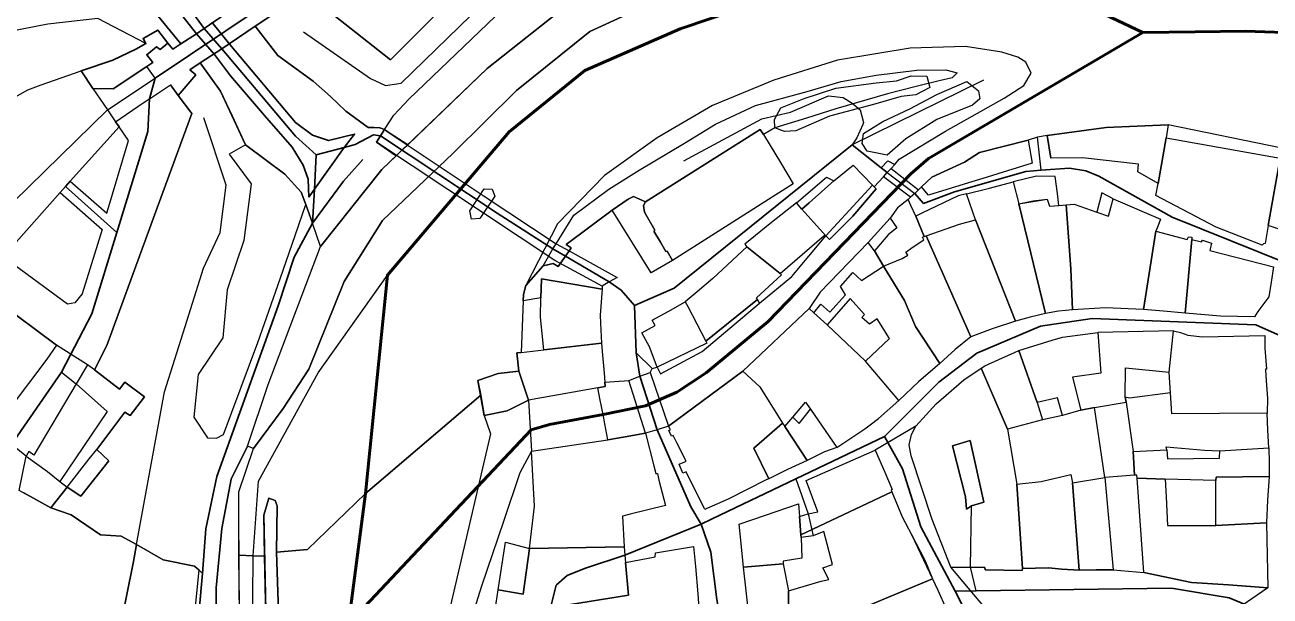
# Model space of a CAD drawing. Header units: millimetres. Extents: x 2635158 to 2636580, y 5834609 to 5836244.
# Drawn here: x 2635598.2 to 2635850, y 5835124 to 5835239.5 of the extents above; entities that cross this region are included whole.
import ezdxf

# ---------------------------------------------------------------- set-up
doc = ezdxf.new("R2010")
doc.units = ezdxf.units.MM
for name, color, linetype in [('IRT_OpenStreetMap_Vector geometry_amenity_theatre', 44, 'Continuous'), ('IRT_OpenStreetMap_Vector geometry_barrier_city_wall', 90, 'Continuous'), ('IRT_OpenStreetMap_Vector geometry_barrier_fence', 90, 'Continuous'), ('IRT_OpenStreetMap_Vector geometry_barrier_guard_rail', 90, 'Continuous'), ('IRT_OpenStreetMap_Vector geometry_barrier_retaining_wall', 90, 'Continuous'), ('IRT_OpenStreetMap_Vector geometry_barrier_wall', 90, 'Continuous'), ('IRT_OpenStreetMap_Vector geometry_building_civic', 10, 'Continuous'), ('IRT_OpenStreetMap_Vector geometry_building_hotel', 10, 'Continuous'), ('IRT_OpenStreetMap_Vector geometry_building_residential', 10, 'Continuous'), ('IRT_OpenStreetMap_Vector geometry_building_yes', 10, 'Continuous'), ('IRT_OpenStreetMap_Vector geometry_highway_corridor', 220, 'Continuous'), ('IRT_OpenStreetMap_Vector geometry_highway_path', 220, 'Continuous'), ('IRT_OpenStreetMap_Vector geometry_highway_steps', 220, 'Continuous'), ('IRT_OpenStreetMap_Vector geometry_historic_castle', 20, 'Continuous'), ('IRT_OpenStreetMap_Vector geometry_landuse_forest', 60, 'Continuous'), ('IRT_OpenStreetMap_Vector geometry_landuse_grass', 60, 'Continuous'), ('IRT_OpenStreetMap_Vector geometry_leisure_garden', 82, 'Continuous'), ('IRT_OpenStreetMap_Vector geometry_leisure_outdoor_seating', 82, 'Continuous'), ('IRT_OpenStreetMap_Vector geometry_leisure_park', 82, 'Continuous'), ('IRT_OpenStreetMap_Vector geometry_man_made_bridge', 30, 'Continuous'), ('IRT_OpenStreetMap_Vector geometry_man_made_courtyard', 30, 'Continuous'), ('IRT_OpenStreetMap_Vector geometry_natural_bare_rock', 72, 'Continuous'), ('IRT_OpenStreetMap_Vector geometry_natural_cliff', 72, 'Continuous'), ('IRT_OpenStreetMap_Vector geometry_natural_scrub', 72, 'Continuous'), ('IRT_OpenStreetMap_Vector geometry_place_square', 70, 'Continuous'), ('IRT_OpenStreetMap_Vector geometry_unknown', 7, 'Continuous')]:
    doc.layers.add(name, color=color, linetype=linetype)
for name, color, linetype, lineweight in [('IRT_OpenStreetMap_Vector geometry_highway_footway', 220, 'Continuous', 30), ('IRT_OpenStreetMap_Vector geometry_highway_pedestrian', 220, 'Continuous', 35), ('IRT_OpenStreetMap_Vector geometry_waterway_canal', 133, 'Continuous', 30), ('IRT_OpenStreetMap_Vector geometry_waterway_river', 130, 'Continuous', 60), ('IRT_OpenStreetMap_Vector geometry_waterway_weir', 150, 'Continuous', 35)]:
    doc.layers.add(name, color=color, linetype=linetype, lineweight=lineweight)

msp = doc.modelspace()

# ---------------------------------------------------------------- linework, layer by layer
at = {"layer": 'IRT_OpenStreetMap_Vector geometry_amenity_theatre'}
for points in [[(2635595.66, 5835224.64), (2635598.77, 5835226.34), (2635601.48, 5835227.4), (2635609.55, 5835230.2), (2635611.92, 5835226.63), (2635614.86, 5835222.34), (2635616.49, 5835219.93), (2635617.24, 5835218.86), (2635607.33, 5835207.88), (2635606.4, 5835206.82), (2635605.33, 5835205.61), (2635593.78, 5835192.61)], [(2635588.59, 5835186.62), (2635604.55, 5835174.72), (2635602.63, 5835171.9), (2635591.65, 5835157.4)]]:
    msp.add_lwpolyline(points, dxfattribs=at)
at = {"layer": 'IRT_OpenStreetMap_Vector geometry_barrier_city_wall'}
for points in [[(2635644.72, 5835239.22), (2635649.32, 5835233.28), (2635656.46, 5835228.1)], [(2635627.11, 5835235.81), (2635625.09, 5835238.42), (2635622.11, 5835236.78), (2635622.62, 5835235.72), (2635620.6, 5835234.59), (2635615.93, 5835232.38), (2635609.55, 5835230.2)], [(2635642.76, 5835215.26), (2635640.11, 5835221.14), (2635637.75, 5835226.09), (2635633.65, 5835231.81)], [(2635606.73, 5835146.01), (2635609.48, 5835144.23), (2635615.18, 5835151.37), (2635612.75, 5835153.64), (2635618.4, 5835161.18), (2635619.45, 5835160.54), (2635622.34, 5835164.29), (2635618.42, 5835167.27), (2635617.32, 5835165.84), (2635612.26, 5835169.73), (2635614.76, 5835174.65), (2635624.95, 5835202.48), (2635631.94, 5835221.61), (2635629.17, 5835225.22), (2635627.59, 5835227.37)]]:
    msp.add_lwpolyline(points, dxfattribs=at)
at = {"layer": 'IRT_OpenStreetMap_Vector geometry_barrier_fence'}
for points in [[(2635852.06, 5835212.57), (2635852.38, 5835214.57), (2635829.4, 5835219.28), (2635816.82, 5835218.73), (2635804.88, 5835217.16), (2635805.63, 5835212.53)], [(2635779.52, 5835206.78), (2635781.58, 5835208.71), (2635784.08, 5835209.84), (2635788.22, 5835211.76), (2635791.23, 5835213.73), (2635801.04, 5835216.17), (2635801.86, 5835211.57), (2635791.88, 5835208.47), (2635788.98, 5835207.58), (2635780.93, 5835205.07), (2635779.52, 5835206.78)], [(2635827.39, 5835207.44), (2635823.27, 5835209.8), (2635823.35, 5835211.33), (2635812.04, 5835212.6)], [(2635855.22, 5835211.79), (2635854.35, 5835204.45), (2635853.02, 5835197.82), (2635849.63, 5835198.93)], [(2635769.62, 5835207.07), (2635769.94, 5835206.76), (2635770.34, 5835206.33), (2635765.59, 5835200.85), (2635760.89, 5835196.12), (2635760.14, 5835196.84)], [(2635788.58, 5835205.33), (2635786.89, 5835204.93), (2635779.58, 5835201.45), (2635778.35, 5835200.82), (2635780.01, 5835196.68), (2635780.45, 5835196.86)], [(2635707.49, 5835192.76), (2635706.01, 5835190.64), (2635705.03, 5835191.26), (2635702.96, 5835190.78), (2635699.5, 5835186.78)], [(2635699.5, 5835186.78), (2635699, 5835185.01), (2635698.93, 5835183.69), (2635698.51, 5835173.25), (2635697.63, 5835173.2), (2635698.07, 5835169.47), (2635693.88, 5835169.04), (2635689.76, 5835167.61)], [(2635716.33, 5835187.52), (2635714.89, 5835186.68), (2635714.92, 5835186.42), (2635714.91, 5835186.06)], [(2635691.05, 5835160.54), (2635692.34, 5835156.81), (2635682.36, 5835114)]]:
    msp.add_lwpolyline(points, dxfattribs=at)
at = {"layer": 'IRT_OpenStreetMap_Vector geometry_barrier_guard_rail'}
msp.add_lwpolyline([(2635715.46, 5835167.26), (2635720.33, 5835167.58)], dxfattribs=at)
at = {"layer": 'IRT_OpenStreetMap_Vector geometry_barrier_retaining_wall'}
for points in [[(2635643.22, 5835154.33), (2635647.38, 5835166.8), (2635657.98, 5835194.7), (2635670.37, 5835210.24), (2635673.29, 5835213.05), (2635674.91, 5835214.61), (2635675.59, 5835215.26), (2635691.64, 5835230.68), (2635709.11, 5835244.47), (2635726.88, 5835253.73), (2635749.4, 5835259.74), (2635776.01, 5835265.38), (2635782.14, 5835264.64), (2635803.13, 5835261.82), (2635816.72, 5835258.2), (2635842.46, 5835250.97)], [(2635629.71, 5835235.64), (2635618.97, 5835248.78), (2635612.62, 5835256.31), (2635611.62, 5835257.24), (2635612.47, 5835259.21), (2635611.25, 5835259.92), (2635610.57, 5835258.19), (2635608.98, 5835257.97), (2635601.33, 5835256.71)], [(2635647.48, 5835143.78), (2635648.8, 5835143.33), (2635649.19, 5835142.28), (2635649.08, 5835132.85), (2635650.25, 5835096.84), (2635648.54, 5835096.86), (2635647.33, 5835101.6), (2635646.63, 5835132.09), (2635646.53, 5835140.38), (2635647.48, 5835143.78)]]:
    msp.add_lwpolyline(points, dxfattribs=at)
at = {"layer": 'IRT_OpenStreetMap_Vector geometry_barrier_wall'}
for points in [[(2635640.22, 5835096.45), (2635641.6, 5835101.91), (2635641.61, 5835120.17), (2635641.45, 5835140.35), (2635641.46, 5835145.07), (2635644.38, 5835153.84), (2635643.22, 5835154.33), (2635647.38, 5835166.8), (2635657.98, 5835194.7), (2635670.37, 5835210.24)], [(2635707.49, 5835192.76), (2635708.23, 5835193.82), (2635708.66, 5835194.41), (2635707.62, 5835195.11), (2635716.94, 5835202.03), (2635720.18, 5835204.27), (2635721.27, 5835204.82), (2635723.68, 5835203.73)], [(2635773.14, 5835200.4), (2635768.74, 5835195.5), (2635759, 5835185.45), (2635756.81, 5835182.15)], [(2635612.26, 5835169.73), (2635610.83, 5835170.76), (2635608.52, 5835166.91), (2635600, 5835152.47), (2635598.96, 5835153.23), (2635598.41, 5835152.32)], [(2635689.76, 5835167.61), (2635690.39, 5835164.66), (2635691.05, 5835160.54), (2635689.76, 5835167.61)], [(2635643.22, 5835154.33), (2635639.89, 5835147.67), (2635638.02, 5835137.65), (2635636.89, 5835125.66), (2635636.89, 5835109.41), (2635637.58, 5835098.6), (2635638.89, 5835087.91), (2635640.59, 5835080.21), (2635643.7, 5835068.46), (2635646.19, 5835061.48), (2635647.13, 5835061.87)], [(2635597.95, 5835144.85), (2635603.4, 5835141.84), (2635607.54, 5835140.4), (2635613.45, 5835136.37), (2635617.66, 5835136.11), (2635620.74, 5835134.4), (2635626.14, 5835131.36), (2635632.49, 5835130.06)], [(2635647.48, 5835143.78), (2635646.53, 5835140.38), (2635647.33, 5835101.6)], [(2635647.48, 5835143.78), (2635648.8, 5835143.33), (2635649.19, 5835142.28), (2635649.08, 5835132.85), (2635650.25, 5835096.84), (2635648.54, 5835096.86), (2635647.33, 5835101.6)], [(2635632.49, 5835130.06), (2635633.39, 5835129.24), (2635634.12, 5835128.57), (2635633.45, 5835121.07), (2635634.85, 5835106.57), (2635633.78, 5835105.93), (2635630.62, 5835105.63), (2635633.03, 5835078), (2635631.86, 5835069.74), (2635628.75, 5835066.77), (2635626.51, 5835058.05), (2635633.08, 5835050.3), (2635631.04, 5835040.38), (2635631.88, 5835035.96), (2635630.47, 5835030.1), (2635634.28, 5835019.48), (2635642.11, 5835009.35), (2635651.89, 5835015.23), (2635652.91, 5835007.18), (2635658.15, 5834995.64), (2635661.96, 5834987.83), (2635669.19, 5834976.44)]]:
    msp.add_lwpolyline(points, dxfattribs=at)
at = {"layer": 'IRT_OpenStreetMap_Vector geometry_building_civic'}
msp.add_lwpolyline([(2635723.68, 5835203.73), (2635746.9, 5835218.37), (2635747.52, 5835217.33), (2635751.21, 5835211.35), (2635753.56, 5835207.36), (2635729.11, 5835191.89), (2635728.06, 5835193.76), (2635727.78, 5835193.66), (2635726.7, 5835195.54), (2635725.37, 5835197.77), (2635725.55, 5835197.99), (2635723.46, 5835201.65), (2635723.26, 5835202.98), (2635723.68, 5835203.73)], dxfattribs=at)
at = {"layer": 'IRT_OpenStreetMap_Vector geometry_building_hotel'}
for points in [[(2635789.49, 5835176.45), (2635786.32, 5835173.89), (2635783.18, 5835171.01), (2635778.31, 5835178.52), (2635776.05, 5835183.75), (2635771.81, 5835190.68), (2635775.6, 5835192.27), (2635776.71, 5835192.91), (2635776.33, 5835193.55), (2635777.61, 5835194.48), (2635779.95, 5835196.05), (2635779.68, 5835196.56), (2635780.01, 5835196.68), (2635780.45, 5835196.86), (2635789.49, 5835176.45)], [(2635714.77, 5835175.14), (2635714.94, 5835173.43), (2635715.32, 5835169.07), (2635715.46, 5835167.26), (2635715.5, 5835166.4), (2635714.04, 5835166.13), (2635699.99, 5835163.61), (2635698.07, 5835169.47), (2635697.63, 5835173.2), (2635698.51, 5835173.25), (2635703.15, 5835173.8), (2635714.77, 5835175.14)]]:
    msp.add_lwpolyline(points, dxfattribs=at)
at = {"layer": 'IRT_OpenStreetMap_Vector geometry_building_residential'}
for points in [[(2635755.31, 5835202.24), (2635756.8, 5835203.49), (2635761.76, 5835207.99), (2635765.66, 5835211.15), (2635769.62, 5835207.07), (2635760.14, 5835196.84), (2635755.31, 5835202.24)], [(2635827.83, 5835200.21), (2635827.35, 5835198.96), (2635826.88, 5835197.78), (2635824.4, 5835181.98), (2635816.69, 5835182.29), (2635810.03, 5835181.91), (2635809.73, 5835190.18), (2635808.74, 5835203.13), (2635810.34, 5835203.27), (2635814.98, 5835201.65), (2635817.29, 5835200.84), (2635818.26, 5835204.33), (2635827.83, 5835200.21)], [(2635832.83, 5835181.23), (2635828.47, 5835181.62), (2635824.4, 5835181.98), (2635826.88, 5835197.78), (2635833.22, 5835196.11), (2635833.52, 5835196.66), (2635834.17, 5835196.55), (2635834.2, 5835196.12), (2635832.83, 5835181.23)], [(2635832.83, 5835181.23), (2635834.2, 5835196.12), (2635836.11, 5835195.61), (2635836.31, 5835196), (2635838.17, 5835195.35), (2635837.8, 5835193.85), (2635850.66, 5835190.59), (2635850.23, 5835187.45), (2635849.71, 5835184.5), (2635847.52, 5835181.54), (2635846.82, 5835180.5), (2635839.97, 5835180.63), (2635832.83, 5835181.23)], [(2635757.71, 5835181.28), (2635759.13, 5835183.03), (2635760.96, 5835181.44), (2635764.1, 5835184.9), (2635763.09, 5835186.59), (2635765.64, 5835189.43), (2635767.33, 5835187.84), (2635771.81, 5835190.68), (2635776.05, 5835183.75), (2635778.31, 5835178.52), (2635783.18, 5835171.01), (2635778.88, 5835167.34), (2635774.93, 5835163.58), (2635768.2, 5835171.53), (2635773.01, 5835176.1), (2635770.54, 5835180.05), (2635768.97, 5835178.97), (2635767.44, 5835180.31), (2635767.99, 5835180.96), (2635765.07, 5835184.15), (2635760.43, 5835178.87), (2635757.71, 5835181.28)], [(2635703.15, 5835173.8), (2635702.42, 5835180.39), (2635702.52, 5835184.33), (2635702.64, 5835188.12), (2635714.91, 5835186.06), (2635714.5, 5835180.79), (2635714.55, 5835179.18), (2635714.77, 5835175.14), (2635703.15, 5835173.8)], [(2635722.97, 5835177.23), (2635725.61, 5835178.71), (2635725.02, 5835179.8), (2635728.29, 5835181.52), (2635731.7, 5835183.53), (2635732.22, 5835182.55), (2635735.86, 5835175.54), (2635736.06, 5835175.13), (2635726.02, 5835170.31), (2635724.46, 5835174.4), (2635722.97, 5835177.23)], [(2635768.06, 5835157.79), (2635769.14, 5835158.62), (2635770.79, 5835159.89), (2635774.93, 5835163.58), (2635768.2, 5835171.53), (2635760.43, 5835178.87), (2635757.71, 5835181.28), (2635756.81, 5835182.15), (2635743.39, 5835169.45), (2635746.78, 5835166.28), (2635751.37, 5835158.99), (2635751.89, 5835158.28), (2635753.46, 5835160.2), (2635756.02, 5835163.2), (2635757.03, 5835161.79), (2635762.36, 5835154.03), (2635768.06, 5835157.79)], [(2635808.01, 5835160.53), (2635806.99, 5835164.06), (2635802.86, 5835163.17), (2635799.15, 5835173.65), (2635805.91, 5835175.72), (2635808, 5835176.33), (2635815.16, 5835177.29), (2635815.77, 5835169.05), (2635810.01, 5835168.24), (2635811.74, 5835161.57), (2635808.01, 5835160.53)], [(2635849.28, 5835169.86), (2635849.06, 5835169.87), (2635849.16, 5835168.47), (2635849.45, 5835163.98), (2635849.41, 5835160.99), (2635830.11, 5835160.86), (2635829.83, 5835165.08), (2635829.57, 5835169.28), (2635830.45, 5835177.61), (2635831.9, 5835177.31), (2635833.35, 5835176.75), (2635836.35, 5835176.44), (2635848.95, 5835176.66), (2635848.96, 5835174.11), (2635849.28, 5835169.86)], [(2635731.93, 5835149.15), (2635731.26, 5835148.83), (2635730.51, 5835150.68), (2635731.64, 5835151.18), (2635731.89, 5835151.3), (2635730.01, 5835155.01), (2635729.27, 5835156.48), (2635728.94, 5835156.34), (2635728.39, 5835157.46), (2635728.74, 5835157.61), (2635728.42, 5835158.21), (2635728.34, 5835158.38), (2635728.63, 5835158.53), (2635743.39, 5835169.45), (2635746.78, 5835166.28), (2635751.37, 5835158.99), (2635745.61, 5835153.9), (2635748.63, 5835147.72), (2635748.09, 5835147.48), (2635740.38, 5835143.61), (2635736.09, 5835141.68), (2635735.67, 5835141.5), (2635735.56, 5835141.78), (2635731.93, 5835149.15)], [(2635762.36, 5835154.03), (2635759.88, 5835153.2), (2635756.4, 5835151.45), (2635751.89, 5835158.28), (2635753.46, 5835160.2), (2635754.73, 5835158.93), (2635757.03, 5835161.79), (2635762.36, 5835154.03)], [(2635756.4, 5835151.45), (2635752.42, 5835149.61), (2635748.63, 5835147.72), (2635745.61, 5835153.9), (2635751.37, 5835158.99), (2635751.89, 5835158.28), (2635756.4, 5835151.45)], [(2635822.56, 5835148.42), (2635822.33, 5835153.23), (2635829.12, 5835153.56), (2635829.23, 5835151.76), (2635839.73, 5835151.89), (2635839.8, 5835153.39), (2635849.71, 5835153.96), (2635849.81, 5835150.96), (2635849.78, 5835148.21), (2635839.06, 5835148.03), (2635839.01, 5835147.35), (2635828.77, 5835147.65), (2635823.1, 5835147.87), (2635823.04, 5835148.44), (2635822.56, 5835148.42)], [(2635597.02, 5835145.38), (2635598.41, 5835152.32), (2635602.75, 5835149.16), (2635605.26, 5835147.17), (2635606.73, 5835146.01), (2635603.4, 5835141.84), (2635597.02, 5835145.38)], [(2635799.9, 5835129.56), (2635798.78, 5835146.6), (2635803.72, 5835147.19), (2635809.7, 5835148.61), (2635810.04, 5835146.87), (2635811.41, 5835129.23), (2635807.91, 5835129.44), (2635805.15, 5835129.71), (2635799.9, 5835129.56)], [(2635849.26, 5835138.79), (2635839.05, 5835138.3), (2635839.01, 5835147.35), (2635839.06, 5835148.03), (2635849.78, 5835148.21), (2635849.48, 5835143.37), (2635849.26, 5835138.79)], [(2635818.24, 5835129.31), (2635816.58, 5835129.33), (2635814.81, 5835129.34), (2635811.41, 5835129.23), (2635810.04, 5835146.87), (2635816.59, 5835147.96), (2635818.24, 5835129.31)], [(2635823.1, 5835147.87), (2635828.77, 5835147.65), (2635828.96, 5835144.05), (2635829.22, 5835138.25), (2635839.05, 5835138.3), (2635849.26, 5835138.79), (2635849.56, 5835125.67), (2635846.01, 5835125.97), (2635841.56, 5835126.26), (2635834.11, 5835126.77), (2635824.43, 5835128.74), (2635823.1, 5835147.87)], [(2635742.64, 5835138.52), (2635747.94, 5835140.38), (2635754.6, 5835142.64), (2635754.84, 5835140.08), (2635755.11, 5835136.41), (2635755.19, 5835135.82), (2635755.3, 5835131.67), (2635751.52, 5835131.04), (2635751.53, 5835130.51), (2635743.53, 5835129.85), (2635743, 5835134.64), (2635742.64, 5835138.52)], [(2635692.26, 5835114.47), (2635693.87, 5835125.26), (2635698.95, 5835124.4), (2635700.24, 5835133.63), (2635719.38, 5835133.98), (2635719.48, 5835132.25), (2635719.63, 5835130.76), (2635720.27, 5835124.16), (2635706.4, 5835121.99), (2635704.56, 5835121.91), (2635701.91, 5835121.66), (2635701.03, 5835117.73), (2635699.23, 5835117.96), (2635698.62, 5835113.49), (2635692.26, 5835114.47)], [(2635752.59, 5835125.03), (2635752.67, 5835117.4), (2635752.02, 5835117.21), (2635745.1, 5835116.36), (2635744.56, 5835120.28), (2635743.53, 5835129.85), (2635751.53, 5835130.51), (2635752.59, 5835125.03)]]:
    msp.add_lwpolyline(points, dxfattribs=at)
at = {"layer": 'IRT_OpenStreetMap_Vector geometry_building_yes'}
for points in [[(2635852.06, 5835212.57), (2635850.66, 5835205.01), (2635849.63, 5835198.93), (2635848.97, 5835195.29), (2635848.65, 5835195.24), (2635848.37, 5835194.98), (2635839.09, 5835198.57), (2635826.88, 5835205), (2635827.39, 5835207.44), (2635828.96, 5835216.65), (2635852.06, 5835212.57)], [(2635804.54, 5835181.17), (2635801.47, 5835180.41), (2635798.53, 5835179.6), (2635790.45, 5835200.08), (2635788.58, 5835205.33), (2635793.23, 5835206.46), (2635798.05, 5835207.74), (2635799.19, 5835203.34), (2635804.54, 5835181.17)], [(2635755.31, 5835202.24), (2635754.2, 5835203.51), (2635749.17, 5835199.52), (2635743.74, 5835195.15), (2635744.2, 5835194.61), (2635750.94, 5835189.22), (2635759.8, 5835196.9), (2635760.14, 5835196.84), (2635755.31, 5835202.24)], [(2635808.74, 5835203.13), (2635809.73, 5835190.18), (2635810.03, 5835181.91), (2635807.2, 5835181.62), (2635804.54, 5835181.17), (2635799.19, 5835203.34), (2635804.91, 5835204.27), (2635805.35, 5835202.83), (2635807.29, 5835203), (2635808.74, 5835203.13)], [(2635789.49, 5835176.45), (2635780.45, 5835196.86), (2635787.21, 5835199.2), (2635790.45, 5835200.08), (2635798.53, 5835179.6), (2635793.77, 5835178.02), (2635789.49, 5835176.45)], [(2635746.34, 5835184), (2635746.15, 5835184.32), (2635751.2, 5835188.97), (2635750.94, 5835189.22), (2635744.2, 5835194.61), (2635737.27, 5835188.22), (2635734.1, 5835185.5), (2635731.7, 5835183.53), (2635732.22, 5835182.55), (2635735.86, 5835175.54), (2635746.34, 5835184)], [(2635820.73, 5835170.17), (2635829.57, 5835169.28), (2635830.45, 5835177.61), (2635815.16, 5835177.29), (2635815.77, 5835169.05), (2635810.01, 5835168.24), (2635811.74, 5835161.57), (2635814.5, 5835162.11), (2635820.91, 5835163.23), (2635820.71, 5835164.21), (2635820.73, 5835170.17)], [(2635791.59, 5835170.09), (2635792.29, 5835170.59), (2635795.14, 5835171.87), (2635798.29, 5835173.27), (2635799.15, 5835173.65), (2635802.86, 5835163.17), (2635803.99, 5835159.63), (2635796.92, 5835157.74), (2635791.59, 5835170.09)], [(2635714.04, 5835166.13), (2635699.99, 5835163.61), (2635700.61, 5835153.31), (2635716.04, 5835155.57), (2635715.44, 5835158.81), (2635715.09, 5835160.72), (2635714.53, 5835163.59), (2635714.04, 5835166.13)], [(2635849.41, 5835160.99), (2635830.11, 5835160.86), (2635829.83, 5835165.08), (2635821.53, 5835163.99), (2635820.71, 5835164.21), (2635820.91, 5835163.23), (2635822.33, 5835153.23), (2635829.12, 5835153.56), (2635828.98, 5835154.18), (2635836.75, 5835153.49), (2635839.8, 5835153.39), (2635849.71, 5835153.96), (2635849.55, 5835157.57), (2635849.41, 5835160.99)], [(2635719.38, 5835133.98), (2635700.24, 5835133.63), (2635701.24, 5835142.15), (2635700.61, 5835153.31), (2635716.04, 5835155.57), (2635719.6, 5835156.18), (2635723.67, 5835156.96), (2635725.39, 5835150.34), (2635725.8, 5835148.76), (2635726.12, 5835148.81), (2635726.4, 5835147.45), (2635727.73, 5835142.35), (2635720.59, 5835140.58), (2635719.02, 5835140.18), (2635719.38, 5835133.98)], [(2635606.73, 5835146.01), (2635611.2, 5835151.74), (2635612.75, 5835153.64), (2635615.18, 5835151.37), (2635609.48, 5835144.23), (2635606.73, 5835146.01)], [(2635756.18, 5835147.4), (2635770.15, 5835153.52), (2635772.07, 5835149.03), (2635773.56, 5835145.54), (2635773.35, 5835145.44), (2635773.49, 5835145.06), (2635755.11, 5835136.41), (2635754.84, 5835140.08), (2635756.58, 5835140.64), (2635758.52, 5835141.02), (2635756.18, 5835147.4)], [(2635823.1, 5835147.87), (2635823.04, 5835148.44), (2635822.56, 5835148.42), (2635816.59, 5835147.96), (2635818.24, 5835129.31), (2635821.37, 5835129.04), (2635824.43, 5835128.74), (2635823.1, 5835147.87)], [(2635761.03, 5835118.89), (2635752.67, 5835117.4), (2635752.59, 5835125.03), (2635759.24, 5835126.99), (2635760.78, 5835127.37), (2635759.55, 5835129.68), (2635761.5, 5835130.39), (2635759.76, 5835137.03), (2635757.57, 5835136.19), (2635755.19, 5835135.82), (2635755.11, 5835136.41), (2635773.49, 5835145.06), (2635775.56, 5835140.04), (2635777.47, 5835136.47), (2635780.26, 5835131.1), (2635781.69, 5835127.52), (2635761.03, 5835118.89)], [(2635782.79, 5835125.18), (2635784.49, 5835121.4), (2635785.63, 5835118.72), (2635785.26, 5835118.61), (2635765.23, 5835110.35), (2635764.57, 5835110.05), (2635762.44, 5835115.38), (2635761.03, 5835118.89), (2635781.69, 5835127.52), (2635782.79, 5835125.18)]]:
    msp.add_lwpolyline(points, dxfattribs=at)
at = {"layer": 'IRT_OpenStreetMap_Vector geometry_highway_corridor'}
for points in [[(2635567.22, 5835175.75), (2635614.86, 5835222.34), (2635624.55, 5835228.75)], [(2635756.58, 5835140.64), (2635757.57, 5835136.19)], [(2635789.42, 5835129.86), (2635789.64, 5835142.27)]]:
    msp.add_lwpolyline(points, dxfattribs=at)
at = {"layer": 'IRT_OpenStreetMap_Vector geometry_highway_footway'}
for points in [[(2635624.55, 5835228.75), (2635622.81, 5835231.09)], [(2635792.05, 5835228.34), (2635765.45, 5835215.24)], [(2635731.45, 5835211.98), (2635747.21, 5835220.51), (2635753.01, 5835221.88), (2635760.71, 5835225.18), (2635763.66, 5835224.82), (2635765.47, 5835223.65), (2635767.1, 5835222.3), (2635767.77, 5835219.73), (2635767.62, 5835219.39), (2635766.42, 5835216.64), (2635765.45, 5835215.24)], [(2635772.56, 5835209.63), (2635778.12, 5835205.42)], [(2635616.77, 5835197.51), (2635606.4, 5835206.82)], [(2635605.6, 5835169.26), (2635608.52, 5835166.91), (2635614.84, 5835161.35), (2635605.26, 5835147.17)], [(2635754.1, 5835147.7), (2635756.58, 5835140.64)], [(2635790.52, 5835125.08), (2635789.42, 5835129.86)]]:
    msp.add_lwpolyline(points, dxfattribs=at)
at = {"layer": 'IRT_OpenStreetMap_Vector geometry_highway_path'}
msp.add_lwpolyline([(2635672.8, 5835221.27), (2635675.85, 5835224.47), (2635699.71, 5835247.4), (2635708.09, 5835254.61), (2635719.25, 5835264.21), (2635730.46, 5835270.3), (2635741.27, 5835274.64)], dxfattribs=at)
at = {"layer": 'IRT_OpenStreetMap_Vector geometry_highway_pedestrian'}
for points in [[(2635610.59, 5835274.06), (2635622.1, 5835255.85), (2635634.43, 5835238.75)], [(2635613.23, 5835262.81), (2635632.85, 5835237.71), (2635636.54, 5835233.5), (2635639.78, 5835229.17), (2635646.6, 5835221.16), (2635652.22, 5835214.79), (2635654.43, 5835211.13), (2635655.46, 5835208.31), (2635655.58, 5835204.67)], [(2635653.1, 5835247.93), (2635624.55, 5835228.75)], [(2635634.43, 5835238.75), (2635637.98, 5835234.66)], [(2635655.58, 5835204.67), (2635656.72, 5835206.26), (2635662.75, 5835214.74), (2635664.84, 5835217.41), (2635659.6, 5835216.1), (2635656.37, 5835217.18), (2635652.87, 5835219.73), (2635639.65, 5835235.54), (2635636, 5835240.04)], [(2635627.11, 5835235.81), (2635625.09, 5835238.42), (2635622.11, 5835236.78), (2635622.62, 5835235.72), (2635620.6, 5835234.59), (2635615.93, 5835232.38), (2635609.55, 5835230.2), (2635611.92, 5835226.63), (2635616.04, 5835226.55), (2635622.81, 5835231.09), (2635624.05, 5835231.92), (2635622.83, 5835233.45), (2635624.82, 5835235.08), (2635625.5, 5835234.55), (2635627.11, 5835235.81)], [(2635637.98, 5835234.66), (2635646, 5835225.13), (2635652.91, 5835216.97), (2635657.11, 5835213.23)], [(2635624.55, 5835228.75), (2635623.37, 5835224.55), (2635623.01, 5835217.97), (2635616.77, 5835197.51), (2635611.73, 5835181.06), (2635605.6, 5835169.26), (2635595.45, 5835154.62)], [(2635657.11, 5835213.23), (2635662.75, 5835214.74), (2635664.97, 5835215.33), (2635668.65, 5835217.29), (2635670.08, 5835217.1)], [(2635670.08, 5835217.1), (2635693.68, 5835201.42), (2635704.96, 5835194.21), (2635707.49, 5835192.76), (2635716.33, 5835187.52)], [(2635721.43, 5835182.74), (2635729.51, 5835186.27), (2635765.45, 5835215.24)], [(2635765.45, 5835215.24), (2635771.31, 5835210.61), (2635772.56, 5835209.63)], [(2635656.34, 5835199.44), (2635656.72, 5835206.26), (2635657.11, 5835213.23)], [(2635656.34, 5835199.44), (2635662.6, 5835207.9), (2635666.51, 5835212.26)], [(2635809.42, 5835210.56), (2635803.69, 5835210.1), (2635800.61, 5835209.86), (2635786.15, 5835205.76), (2635779.91, 5835203.39), (2635778.12, 5835205.42)], [(2635854.01, 5835191.06), (2635830.18, 5835200.65), (2635815.36, 5835208.93), (2635812.76, 5835209.96), (2635809.42, 5835210.56)], [(2635649.38, 5835182.68), (2635652.6, 5835192.56), (2635656.34, 5835199.44)], [(2635721.43, 5835182.74), (2635718.79, 5835185.84), (2635716.33, 5835187.52)], [(2635637.82, 5835087.44), (2635634.85, 5835106.57), (2635633.45, 5835121.07), (2635634.12, 5835128.57), (2635634.77, 5835137.6), (2635637.01, 5835148.19), (2635649.38, 5835182.68)], [(2635722.52, 5835168.44), (2635721.82, 5835173.21), (2635721.43, 5835182.74)], [(2635852.08, 5835176.63), (2635847.13, 5835178.85), (2635814.04, 5835180.15), (2635803.55, 5835178.58), (2635790.66, 5835173.12), (2635783.02, 5835167.25), (2635772.01, 5835156.24)], [(2635726.03, 5835157.6), (2635722.52, 5835168.44)], [(2635734.96, 5835138.52), (2635732.85, 5835142.06), (2635726.03, 5835157.6)], [(2635734.96, 5835138.52), (2635737.18, 5835139.63), (2635754.1, 5835147.7), (2635772.01, 5835156.24)], [(2635772.01, 5835156.24), (2635775.64, 5835149.75), (2635779.37, 5835138.02), (2635786.33, 5835125.02), (2635790.85, 5835116.07), (2635796.78, 5835097.55), (2635799.53, 5835091.71), (2635802.68, 5835087.03), (2635818.36, 5835045.57)], [(2635816.31, 5835020.3), (2635808.06, 5835017.99), (2635801.29, 5835017.78), (2635790.8, 5835018.29), (2635780.72, 5835026.89), (2635770.78, 5835039.47), (2635753.21, 5835067.69), (2635747.99, 5835079.22), (2635744.83, 5835089.32), (2635741.78, 5835102.24), (2635738.11, 5835123.28), (2635736.87, 5835132.9), (2635734.96, 5835138.52), (2635719.48, 5835132.25)], [(2635719.48, 5835132.25), (2635711.55, 5835129.62), (2635710.65, 5835129.32), (2635707.83, 5835128.19), (2635705.6, 5835126.18), (2635704.56, 5835121.91)], [(2635786.33, 5835125.02), (2635790.52, 5835125.08), (2635830.08, 5835125.6), (2635841.69, 5835123.67), (2635847.41, 5835121.26)]]:
    msp.add_lwpolyline(points, dxfattribs=at)
at = {"layer": 'IRT_OpenStreetMap_Vector geometry_highway_steps'}
for points in [[(2635670.08, 5835217.1), (2635670.91, 5835218.34), (2635672.8, 5835221.27)], [(2635803.69, 5835210.1), (2635802.93, 5835216.8)], [(2635771.31, 5835210.61), (2635772.68, 5835211.99), (2635774.08, 5835211.3)], [(2635721.82, 5835173.21), (2635725.06, 5835169.99)]]:
    msp.add_lwpolyline(points, dxfattribs=at)
at = {"layer": 'IRT_OpenStreetMap_Vector geometry_historic_castle'}
for points in [[(2635687.94, 5835248.34), (2635672.14, 5835232.45), (2635654.95, 5835246.02), (2635644.72, 5835239.22), (2635637.98, 5835234.66), (2635633.65, 5835231.81), (2635631.53, 5835230.41), (2635632.72, 5835229.37), (2635629.17, 5835225.22), (2635631.94, 5835221.61), (2635624.95, 5835202.48), (2635614.76, 5835174.65), (2635612.26, 5835169.73)], [(2635595.66, 5835224.64), (2635598.77, 5835226.34), (2635601.48, 5835227.4), (2635609.55, 5835230.2), (2635611.92, 5835226.63), (2635616.04, 5835226.55), (2635620.25, 5835229.44), (2635622.81, 5835231.09), (2635624.05, 5835231.92), (2635622.83, 5835233.45), (2635624.82, 5835235.08), (2635625.5, 5835234.55), (2635627.11, 5835235.81), (2635628.12, 5835234.59), (2635629.71, 5835235.64), (2635632.85, 5835237.71), (2635634.43, 5835238.75), (2635641.78, 5835243.81)], [(2635612.26, 5835169.73), (2635617.32, 5835165.84), (2635618.42, 5835167.27), (2635622.34, 5835164.29), (2635619.45, 5835160.54), (2635618.4, 5835161.18), (2635612.75, 5835153.64), (2635615.18, 5835151.37), (2635609.48, 5835144.23), (2635606.73, 5835146.01), (2635603.4, 5835141.84), (2635597.95, 5835144.85)], [(2635597.02, 5835145.38), (2635598.41, 5835152.32), (2635595.45, 5835154.62)]]:
    msp.add_lwpolyline(points, dxfattribs=at)
at = {"layer": 'IRT_OpenStreetMap_Vector geometry_landuse_forest'}
for points in [[(2635634.43, 5835238.75), (2635622.1, 5835255.85)], [(2635595.66, 5835224.64), (2635598.77, 5835226.34), (2635601.48, 5835227.4), (2635609.55, 5835230.2), (2635615.93, 5835232.38), (2635620.6, 5835234.59), (2635622.62, 5835235.72), (2635622.11, 5835236.78), (2635625.09, 5835238.42), (2635627.11, 5835235.81), (2635628.12, 5835234.59), (2635629.71, 5835235.64), (2635632.85, 5835237.71), (2635634.43, 5835238.75)], [(2635749.81, 5835218.7), (2635749.79, 5835220.39), (2635751.04, 5835222.76), (2635755.74, 5835224.61), (2635762.16, 5835226.68), (2635770.31, 5835227.78), (2635774.43, 5835228.22), (2635777.42, 5835229.19), (2635780.56, 5835229.13), (2635781.2, 5835226.87), (2635778.36, 5835225.33), (2635775.39, 5835224.99), (2635769.81, 5835223.41), (2635760.88, 5835221.06), (2635754.07, 5835218.06), (2635751.78, 5835217.93), (2635749.81, 5835218.7)], [(2635772.53, 5835213.16), (2635768.5, 5835213.97), (2635767.52, 5835215.54), (2635767.8, 5835217.52), (2635771.71, 5835219.98), (2635777.17, 5835222.56), (2635782.62, 5835225.4), (2635788.69, 5835228.05), (2635791, 5835226.17), (2635791.28, 5835224.52), (2635789.82, 5835223.3), (2635782.59, 5835220.37), (2635776.33, 5835216.48), (2635772.53, 5835213.16)]]:
    msp.add_lwpolyline(points, dxfattribs=at)
at = {"layer": 'IRT_OpenStreetMap_Vector geometry_landuse_grass'}
for points in [[(2635618.97, 5835248.78), (2635629.71, 5835235.64), (2635632.85, 5835237.71), (2635634.43, 5835238.75), (2635622.1, 5835255.85)], [(2635633.65, 5835231.81), (2635637.98, 5835234.66), (2635644.72, 5835239.22), (2635649.32, 5835233.28), (2635656.46, 5835228.1), (2635659.97, 5835225), (2635663.05, 5835222.05), (2635667.61, 5835218.75), (2635668.75, 5835218.74), (2635669.95, 5835218.7), (2635670.91, 5835218.34), (2635670.08, 5835217.1), (2635669.26, 5835215.76), (2635673.29, 5835213.05), (2635670.37, 5835210.24), (2635657.98, 5835194.7), (2635656.34, 5835199.44), (2635654.99, 5835203.15), (2635654.07, 5835205.68), (2635650.76, 5835209.33), (2635642.76, 5835215.26), (2635637.75, 5835226.09), (2635633.65, 5835231.81)], [(2635704.96, 5835194.21), (2635705.61, 5835195.25), (2635709.19, 5835201), (2635716.3, 5835206.29), (2635722.43, 5835210.11), (2635731.58, 5835215.56), (2635737.87, 5835219.45), (2635745.96, 5835223.22), (2635756.39, 5835226.05), (2635763.28, 5835228.08), (2635770.34, 5835229.31), (2635778.55, 5835230.32), (2635784.44, 5835230.39), (2635786.74, 5835229.81), (2635785.73, 5835228.8), (2635783.04, 5835228.2), (2635778.44, 5835227.06), (2635772.64, 5835225.54), (2635762.15, 5835222.54), (2635756.25, 5835220.61), (2635749.81, 5835218.7), (2635747.52, 5835217.33), (2635746.9, 5835218.37), (2635723.68, 5835203.73), (2635721.27, 5835204.82), (2635720.18, 5835204.27), (2635716.94, 5835202.03), (2635707.62, 5835195.11), (2635708.66, 5835194.41), (2635708.23, 5835193.82), (2635707.49, 5835192.76), (2635706.01, 5835190.64), (2635705.03, 5835191.26), (2635702.96, 5835190.78), (2635704.96, 5835194.21)], [(2635607.33, 5835207.88), (2635614.72, 5835201.4), (2635619.1, 5835216.11), (2635617.24, 5835218.86), (2635607.33, 5835207.88)], [(2635605.33, 5835205.61), (2635613.78, 5835198.13), (2635609.75, 5835185.13), (2635608.3, 5835183.33), (2635606.78, 5835183.01), (2635593.78, 5835192.61), (2635605.33, 5835205.61)], [(2635636.89, 5835109.41), (2635636.89, 5835125.66), (2635638.02, 5835137.65), (2635639.89, 5835147.67), (2635643.22, 5835154.33), (2635647.38, 5835166.8), (2635657.98, 5835194.7), (2635656.34, 5835199.44), (2635652.6, 5835192.56), (2635649.38, 5835182.68), (2635637.01, 5835148.19), (2635634.77, 5835137.6), (2635634.12, 5835128.57), (2635633.45, 5835121.07)]]:
    msp.add_lwpolyline(points, dxfattribs=at)
at = {"layer": 'IRT_OpenStreetMap_Vector geometry_leisure_garden'}
for points in [[(2635707.49, 5835192.76), (2635716.33, 5835187.52), (2635714.89, 5835186.68), (2635714.92, 5835186.42), (2635714.91, 5835186.06), (2635702.64, 5835188.12), (2635702.52, 5835184.33), (2635698.93, 5835183.69), (2635699, 5835185.01), (2635699.5, 5835186.78), (2635702.96, 5835190.78), (2635705.03, 5835191.26), (2635706.01, 5835190.64), (2635707.49, 5835192.76)], [(2635726.02, 5835170.31), (2635726.73, 5835168.96), (2635735.17, 5835173.47), (2635746.76, 5835183.23), (2635746.34, 5835184), (2635735.86, 5835175.54), (2635736.06, 5835175.13), (2635726.02, 5835170.31)], [(2635808.01, 5835160.53), (2635803.99, 5835159.63), (2635796.92, 5835157.74), (2635798.78, 5835146.6), (2635803.72, 5835147.19), (2635809.7, 5835148.61), (2635810.04, 5835146.87), (2635816.59, 5835147.96), (2635814.5, 5835162.11), (2635811.74, 5835161.57), (2635808.01, 5835160.53)], [(2635695.37, 5835134.91), (2635700.24, 5835133.63), (2635698.95, 5835124.4), (2635693.87, 5835125.26), (2635695.37, 5835134.91)]]:
    msp.add_lwpolyline(points, dxfattribs=at)
at = {"layer": 'IRT_OpenStreetMap_Vector geometry_leisure_outdoor_seating'}
for points in [[(2635827.39, 5835207.44), (2635823.27, 5835209.8), (2635823.35, 5835211.33), (2635812.04, 5835212.6), (2635805.63, 5835212.53), (2635804.88, 5835217.16), (2635816.82, 5835218.73), (2635829.4, 5835219.28), (2635828.96, 5835216.65), (2635827.39, 5835207.44)], [(2635852.06, 5835212.57), (2635852.38, 5835214.57), (2635829.4, 5835219.28), (2635828.96, 5835216.65), (2635852.06, 5835212.57)], [(2635779.52, 5835206.78), (2635781.58, 5835208.71), (2635784.08, 5835209.84), (2635788.22, 5835211.76), (2635791.23, 5835213.73), (2635801.04, 5835216.17), (2635801.86, 5835211.57), (2635791.88, 5835208.47), (2635788.98, 5835207.58), (2635780.93, 5835205.07), (2635779.52, 5835206.78)], [(2635852.06, 5835212.57), (2635855.22, 5835211.79), (2635854.35, 5835204.45), (2635853.02, 5835197.82), (2635849.63, 5835198.93), (2635850.66, 5835205.01), (2635852.06, 5835212.57)], [(2635754.2, 5835203.51), (2635760.27, 5835208.74), (2635761.76, 5835207.99), (2635756.8, 5835203.49), (2635755.31, 5835202.24), (2635754.2, 5835203.51)], [(2635806.54, 5835208.86), (2635802.73, 5835208.92), (2635798.05, 5835207.74), (2635799.19, 5835203.34), (2635802.11, 5835203.95), (2635804.91, 5835204.27), (2635805.35, 5835202.83), (2635807.29, 5835203), (2635806.99, 5835205.4), (2635806.54, 5835208.86)], [(2635769.62, 5835207.07), (2635769.94, 5835206.76), (2635770.34, 5835206.33), (2635765.59, 5835200.85), (2635760.89, 5835196.12), (2635760.14, 5835196.84), (2635769.62, 5835207.07)], [(2635725.37, 5835197.77), (2635726.7, 5835195.54), (2635727.78, 5835193.66), (2635728.06, 5835193.76), (2635729.11, 5835191.89), (2635724.86, 5835189.38), (2635716.94, 5835202.03), (2635720.18, 5835204.27), (2635721.27, 5835204.82), (2635723.68, 5835203.73), (2635723.26, 5835202.98), (2635723.46, 5835201.65), (2635725.55, 5835197.99), (2635725.37, 5835197.77)], [(2635778.35, 5835200.82), (2635777.34, 5835203), (2635776.77, 5835204.22), (2635774.65, 5835202.53), (2635773.14, 5835200.4), (2635774.53, 5835198.48), (2635772.73, 5835197.02), (2635769.97, 5835193.83), (2635771.81, 5835190.68), (2635775.6, 5835192.27), (2635776.71, 5835192.91), (2635776.33, 5835193.55), (2635777.61, 5835194.48), (2635779.95, 5835196.05), (2635779.68, 5835196.56), (2635780.01, 5835196.68), (2635778.35, 5835200.82)], [(2635788.58, 5835205.33), (2635786.89, 5835204.93), (2635779.58, 5835201.45), (2635778.35, 5835200.82), (2635780.01, 5835196.68), (2635780.45, 5835196.86), (2635787.21, 5835199.2), (2635790.45, 5835200.08), (2635788.58, 5835205.33)], [(2635818.26, 5835204.33), (2635815.96, 5835205.56), (2635814.98, 5835201.65), (2635817.29, 5835200.84), (2635818.26, 5835204.33)], [(2635769.97, 5835193.83), (2635768.74, 5835195.5), (2635759, 5835185.45), (2635756.81, 5835182.15), (2635757.71, 5835181.28), (2635759.13, 5835183.03), (2635760.96, 5835181.44), (2635764.1, 5835184.9), (2635763.09, 5835186.59), (2635765.64, 5835189.43), (2635767.33, 5835187.84), (2635771.81, 5835190.68), (2635769.97, 5835193.83)], [(2635702.52, 5835184.33), (2635698.93, 5835183.69), (2635698.51, 5835173.25), (2635703.15, 5835173.8), (2635702.42, 5835180.39), (2635702.52, 5835184.33)], [(2635698.07, 5835169.47), (2635699.99, 5835163.61), (2635695.69, 5835161.45), (2635691.05, 5835160.54), (2635689.76, 5835167.61), (2635693.88, 5835169.04), (2635698.07, 5835169.47)], [(2635700.61, 5835153.31), (2635698.24, 5835148.91), (2635694.94, 5835139.05), (2635690.52, 5835125.99), (2635687.35, 5835115.88), (2635684.14, 5835108.1), (2635680.76, 5835096.74), (2635679.44, 5835089.08), (2635684.74, 5835088.62), (2635684.82, 5835094.57), (2635685.76, 5835105.3), (2635687.6, 5835115.12), (2635692.26, 5835114.47), (2635693.87, 5835125.26), (2635695.37, 5835134.91), (2635700.24, 5835133.63), (2635701.24, 5835142.15), (2635700.61, 5835153.31)], [(2635785.74, 5835154.35), (2635789.34, 5835155.43), (2635792.09, 5835143), (2635789.64, 5835142.27), (2635788.57, 5835141.55), (2635788.42, 5835144.06), (2635785.74, 5835154.35)], [(2635755.3, 5835131.67), (2635751.52, 5835131.04), (2635751.53, 5835130.51), (2635752.59, 5835125.03), (2635759.24, 5835126.99), (2635760.78, 5835127.37), (2635759.55, 5835129.68), (2635761.5, 5835130.39), (2635759.76, 5835137.03), (2635757.57, 5835136.19), (2635755.19, 5835135.82), (2635755.3, 5835131.67)]]:
    msp.add_lwpolyline(points, dxfattribs=at)
at = {"layer": 'IRT_OpenStreetMap_Vector geometry_leisure_park'}
msp.add_lwpolyline([(2635641.78, 5835243.81), (2635634.43, 5835238.75), (2635622.1, 5835255.85)], dxfattribs=at)
at = {"layer": 'IRT_OpenStreetMap_Vector geometry_man_made_bridge'}
for points in [[(2635641.78, 5835243.81), (2635634.43, 5835238.75), (2635632.85, 5835237.71), (2635629.71, 5835235.64), (2635628.12, 5835234.59), (2635627.11, 5835235.81), (2635625.5, 5835234.55), (2635624.82, 5835235.08), (2635622.83, 5835233.45), (2635624.05, 5835231.92), (2635622.81, 5835231.09), (2635616.04, 5835226.55), (2635611.92, 5835226.63), (2635614.86, 5835222.34), (2635616.49, 5835219.93), (2635622.07, 5835223.72), (2635623.37, 5835224.55), (2635627.59, 5835227.37), (2635629.17, 5835225.22), (2635632.72, 5835229.37)], [(2635632.72, 5835229.37), (2635631.53, 5835230.41), (2635633.65, 5835231.81), (2635637.98, 5835234.66), (2635644.72, 5835239.22), (2635654.95, 5835246.02)], [(2635670.91, 5835218.34), (2635671.87, 5835217.69), (2635690.84, 5835205.01), (2635705.61, 5835195.25), (2635708.23, 5835193.82), (2635717.97, 5835188.44), (2635716.33, 5835187.52), (2635714.89, 5835186.68), (2635705.36, 5835191.86), (2635669.26, 5835215.76), (2635670.08, 5835217.1), (2635670.91, 5835218.34)], [(2635773.33, 5835210.46), (2635778.87, 5835206.17), (2635778.12, 5835205.42), (2635777.26, 5835204.65), (2635771.81, 5835208.81), (2635772.56, 5835209.63), (2635773.33, 5835210.46)], [(2635720.33, 5835167.58), (2635722.52, 5835168.44), (2635724.65, 5835169.22), (2635728.34, 5835158.38), (2635726.03, 5835157.6), (2635723.67, 5835156.96), (2635720.33, 5835167.58)]]:
    msp.add_lwpolyline(points, dxfattribs=at)
at = {"layer": 'IRT_OpenStreetMap_Vector geometry_man_made_courtyard'}
for points in [[(2635814.5, 5835162.11), (2635820.91, 5835163.23), (2635822.33, 5835153.23), (2635822.56, 5835148.42), (2635816.59, 5835147.96), (2635814.5, 5835162.11)], [(2635828.77, 5835147.65), (2635828.96, 5835144.05), (2635829.22, 5835138.25), (2635839.05, 5835138.3), (2635839.01, 5835147.35), (2635828.77, 5835147.65)]]:
    msp.add_lwpolyline(points, dxfattribs=at)
at = {"layer": 'IRT_OpenStreetMap_Vector geometry_natural_bare_rock'}
for points in [[(2635730.93, 5835246.73), (2635712.42, 5835238.17), (2635697.59, 5835226.26), (2635684.76, 5835213.54), (2635670.52, 5835199.98), (2635662.77, 5835187.58), (2635655.58, 5835169.89), (2635650.41, 5835161.92), (2635644.38, 5835153.84)], [(2635644.38, 5835153.84), (2635643.22, 5835154.33), (2635647.38, 5835166.8), (2635657.98, 5835194.7), (2635670.37, 5835210.24), (2635691.64, 5835230.68), (2635709.11, 5835244.47)], [(2635638.34, 5835156.7), (2635645.28, 5835175.29), (2635649.79, 5835188.12), (2635652.92, 5835197.1), (2635654.99, 5835203.15), (2635654.07, 5835205.68), (2635650.76, 5835209.33), (2635642.76, 5835215.26), (2635639.46, 5835213.36), (2635643.92, 5835207.36), (2635642.43, 5835195.92), (2635639.07, 5835185.95), (2635638.21, 5835176.24), (2635633.21, 5835168.83), (2635632.36, 5835160.15), (2635635.13, 5835156.01), (2635636.92, 5835155.93), (2635638.34, 5835156.7)]]:
    msp.add_lwpolyline(points, dxfattribs=at)
at = {"layer": 'IRT_OpenStreetMap_Vector geometry_natural_cliff'}
for points in [[(2635654.53, 5835238.1), (2635668.04, 5835228.63), (2635671.11, 5835227.26), (2635674.24, 5835227.72), (2635693.09, 5835246.05), (2635719.06, 5835273.99), (2635730.59, 5835291.57), (2635753.83, 5835298.36)], [(2635622.62, 5835235.72), (2635612.95, 5835240.78), (2635602.81, 5835239.64), (2635577.14, 5835234.64)], [(2635620.12, 5835130.98), (2635620.74, 5835134.4), (2635626.39, 5835165.28), (2635630.58, 5835178.48), (2635634.27, 5835190.28), (2635637.68, 5835197.52), (2635638.89, 5835207.08), (2635634.39, 5835220.73)], [(2635703.2, 5834896.17), (2635683.9, 5834918.25), (2635668.94, 5834941.37), (2635649.74, 5834972.64), (2635630.65, 5835005.53), (2635620.5, 5835026.71), (2635613.09, 5835062.16), (2635614.1, 5835085.27), (2635615.95, 5835104.29), (2635617.09, 5835115.96), (2635620.12, 5835130.98)]]:
    msp.add_lwpolyline(points, dxfattribs=at)
at = {"layer": 'IRT_OpenStreetMap_Vector geometry_natural_scrub'}
for points in [[(2635644.72, 5835239.22), (2635654.95, 5835246.02), (2635672.14, 5835232.45), (2635687.94, 5835248.34)], [(2635709.11, 5835244.47), (2635691.64, 5835230.68), (2635675.59, 5835215.26), (2635671.87, 5835217.69), (2635670.91, 5835218.34), (2635669.95, 5835218.7), (2635668.75, 5835218.74), (2635667.61, 5835218.75), (2635663.05, 5835222.05), (2635659.97, 5835225), (2635656.46, 5835228.1), (2635649.32, 5835233.28), (2635644.72, 5835239.22)], [(2635637.75, 5835226.09), (2635640.11, 5835221.14), (2635642.76, 5835215.26), (2635650.76, 5835209.33), (2635654.07, 5835205.68), (2635654.99, 5835203.15), (2635656.34, 5835199.44), (2635652.6, 5835192.56), (2635649.38, 5835182.68), (2635637.01, 5835148.19), (2635634.77, 5835137.6), (2635634.12, 5835128.57), (2635633.39, 5835129.24), (2635632.49, 5835130.06), (2635626.14, 5835131.36), (2635620.74, 5835134.4), (2635617.66, 5835136.11), (2635613.45, 5835136.37), (2635607.54, 5835140.4), (2635603.4, 5835141.84), (2635606.73, 5835146.01), (2635609.48, 5835144.23), (2635615.18, 5835151.37), (2635612.75, 5835153.64), (2635618.4, 5835161.18), (2635619.45, 5835160.54), (2635622.34, 5835164.29), (2635618.42, 5835167.27), (2635617.32, 5835165.84), (2635612.26, 5835169.73), (2635614.76, 5835174.65), (2635624.95, 5835202.48), (2635631.94, 5835221.61), (2635629.17, 5835225.22), (2635632.72, 5835229.37), (2635631.53, 5835230.41), (2635633.65, 5835231.81), (2635637.75, 5835226.09)], [(2635620.74, 5835134.4), (2635620.12, 5835130.98), (2635617.09, 5835115.96), (2635615.95, 5835104.29), (2635617.78, 5835098.29), (2635616.86, 5835081.77), (2635617.41, 5835073.29), (2635619.06, 5835059.35), (2635619.79, 5835046.71), (2635623.55, 5835036.08), (2635625.04, 5835024.24), (2635629.31, 5835012.98), (2635636.73, 5834998.58), (2635645.85, 5834984.76), (2635653.61, 5834970.98)], [(2635675.21, 5834966.73), (2635661.96, 5834987.83), (2635658.15, 5834995.64), (2635652.91, 5835007.18), (2635651.89, 5835015.23), (2635642.11, 5835009.35), (2635634.28, 5835019.48), (2635630.47, 5835030.1), (2635631.88, 5835035.96), (2635631.04, 5835040.38), (2635633.08, 5835050.3), (2635626.51, 5835058.05), (2635628.75, 5835066.77), (2635631.86, 5835069.74), (2635633.03, 5835078), (2635630.62, 5835105.63), (2635633.78, 5835105.93), (2635632.58, 5835121.21), (2635633.39, 5835129.24), (2635632.49, 5835130.06), (2635626.14, 5835131.36), (2635620.74, 5835134.4)]]:
    msp.add_lwpolyline(points, dxfattribs=at)
at = {"layer": 'IRT_OpenStreetMap_Vector geometry_place_square'}
msp.add_lwpolyline([(2635588.59, 5835186.62), (2635593.78, 5835192.61), (2635605.33, 5835205.61), (2635606.4, 5835206.82), (2635607.33, 5835207.88), (2635617.24, 5835218.86), (2635616.49, 5835219.93), (2635622.07, 5835223.72), (2635623.37, 5835224.55), (2635627.59, 5835227.37), (2635629.17, 5835225.22), (2635631.94, 5835221.61), (2635624.95, 5835202.48), (2635614.76, 5835174.65), (2635612.26, 5835169.73), (2635610.83, 5835170.76), (2635604.55, 5835174.72), (2635588.59, 5835186.62)], dxfattribs=at)
at = {"layer": 'IRT_OpenStreetMap_Vector geometry_unknown'}
for points in [[(2635852.38, 5835214.57), (2635829.4, 5835219.28), (2635816.82, 5835218.73), (2635804.88, 5835217.16), (2635802.93, 5835216.8), (2635801.04, 5835216.17), (2635791.23, 5835213.73), (2635788.22, 5835211.76), (2635784.08, 5835209.84), (2635781.58, 5835208.71), (2635779.52, 5835206.78), (2635778.87, 5835206.17), (2635778.12, 5835205.42), (2635777.26, 5835204.65), (2635776.77, 5835204.22), (2635774.65, 5835202.53), (2635773.14, 5835200.4), (2635768.74, 5835195.5), (2635759, 5835185.45), (2635756.81, 5835182.15), (2635743.39, 5835169.45), (2635728.63, 5835158.53), (2635728.34, 5835158.38), (2635726.03, 5835157.6), (2635723.67, 5835156.96), (2635719.6, 5835156.18), (2635716.04, 5835155.57), (2635715.44, 5835158.81), (2635715.09, 5835160.72), (2635714.53, 5835163.59), (2635714.04, 5835166.13), (2635715.5, 5835166.4), (2635715.46, 5835167.26), (2635720.33, 5835167.58), (2635722.52, 5835168.44), (2635724.65, 5835169.22), (2635725.06, 5835169.99), (2635726.02, 5835170.31), (2635726.73, 5835168.96), (2635735.17, 5835173.47), (2635746.76, 5835183.23), (2635753.28, 5835188.64), (2635760.14, 5835196.84), (2635760.89, 5835196.12), (2635765.59, 5835200.85), (2635770.34, 5835206.33), (2635769.94, 5835206.76), (2635771.81, 5835208.81), (2635772.56, 5835209.63), (2635773.33, 5835210.46), (2635774.08, 5835211.3), (2635774.99, 5835212.33), (2635784.33, 5835218.03), (2635796.24, 5835224.7), (2635800.18, 5835227.27), (2635801.69, 5835229.71), (2635800.61, 5835231.93), (2635798.95, 5835232.96), (2635795.74, 5835233.96), (2635788.38, 5835235.16), (2635777.2, 5835234.77), (2635762.48, 5835232.37), (2635749.63, 5835228.32), (2635737.23, 5835223.2), (2635726.07, 5835216.64), (2635715.36, 5835209.03), (2635705.9, 5835199.3), (2635699.5, 5835186.78), (2635699, 5835185.01), (2635698.93, 5835183.69), (2635698.51, 5835173.25), (2635697.63, 5835173.2), (2635698.07, 5835169.47), (2635693.88, 5835169.04), (2635689.76, 5835167.61), (2635690.39, 5835164.66), (2635667.06, 5835144.75), (2635655.3, 5835133.44), (2635649.08, 5835132.85), (2635649.19, 5835142.28), (2635648.8, 5835143.33), (2635647.48, 5835143.78), (2635646.53, 5835140.38), (2635646.63, 5835132.09), (2635644.36, 5835132.15), (2635641.45, 5835132.27), (2635641.45, 5835140.35), (2635641.46, 5835145.07), (2635644.38, 5835153.84), (2635650.41, 5835161.92), (2635655.58, 5835169.89), (2635662.77, 5835187.58), (2635670.52, 5835199.98), (2635684.76, 5835213.54), (2635697.59, 5835226.26), (2635712.42, 5835238.17), (2635730.93, 5835246.73)], [(2635654.95, 5835246.02), (2635672.14, 5835232.45), (2635687.94, 5835248.34)], [(2635688.18, 5835201.93), (2635691.04, 5835206.33), (2635692.69, 5835206.3), (2635693.22, 5835204.85), (2635690.18, 5835200.36), (2635688.52, 5835200.25), (2635688.18, 5835201.93)], [(2635785.41, 5835129.82), (2635781.67, 5835139.51), (2635777.38, 5835152.36), (2635777.03, 5835154.61), (2635777.48, 5835156.7), (2635778.36, 5835158.34), (2635780.41, 5835160.62), (2635782.44, 5835162.86), (2635788.06, 5835167.71), (2635791.59, 5835170.09), (2635796.92, 5835157.74), (2635798.78, 5835146.6), (2635799.9, 5835129.56), (2635799.84, 5835129.19), (2635792.35, 5835129.3), (2635792.3, 5835129.78), (2635789.42, 5835129.86), (2635786.72, 5835129.8), (2635785.41, 5835129.82)], [(2635650.25, 5835096.84), (2635649.08, 5835132.85), (2635655.3, 5835133.44), (2635667.06, 5835144.75), (2635690.39, 5835164.66), (2635691.05, 5835160.54), (2635695.69, 5835161.45), (2635699.99, 5835163.61), (2635700.61, 5835153.31), (2635698.24, 5835148.91), (2635694.94, 5835139.05), (2635690.52, 5835125.99), (2635687.35, 5835115.88)], [(2635793.68, 5835120.05), (2635785.41, 5835129.82), (2635781.67, 5835139.51), (2635777.38, 5835152.36), (2635777.03, 5835154.61), (2635777.48, 5835156.7), (2635778.36, 5835158.34), (2635770.15, 5835153.52), (2635772.07, 5835149.03), (2635773.56, 5835145.54), (2635773.35, 5835145.44), (2635773.49, 5835145.06), (2635775.56, 5835140.04), (2635777.47, 5835136.47), (2635781.69, 5835127.52), (2635782.79, 5835125.18), (2635784.49, 5835121.4)], [(2635785.74, 5835154.35), (2635788.42, 5835144.06), (2635788.57, 5835141.55), (2635789.64, 5835142.27), (2635792.09, 5835143), (2635789.34, 5835155.43), (2635785.74, 5835154.35)], [(2635706.4, 5835121.99), (2635720.27, 5835124.16), (2635719.63, 5835130.76), (2635725.64, 5835131.96), (2635725.7, 5835132.76), (2635733.4, 5835134.03), (2635733.76, 5835130.01), (2635734.25, 5835124.43), (2635734.53, 5835120.62), (2635731.62, 5835120.19), (2635706.06, 5835116.93), (2635706.4, 5835121.99)], [(2635641.61, 5835120.17), (2635641.45, 5835132.27), (2635644.36, 5835132.15), (2635646.63, 5835132.09), (2635647.33, 5835101.6)], [(2635793.68, 5835120.05), (2635785.41, 5835129.82), (2635786.72, 5835129.8), (2635789.42, 5835129.86), (2635792.3, 5835129.78), (2635792.35, 5835129.3), (2635799.84, 5835129.19), (2635799.9, 5835129.56), (2635805.15, 5835129.71), (2635807.91, 5835129.44), (2635811.41, 5835129.23), (2635814.81, 5835129.34), (2635816.58, 5835129.33), (2635818.24, 5835129.31), (2635821.37, 5835129.04), (2635824.43, 5835128.74), (2635834.11, 5835126.77), (2635841.56, 5835126.26), (2635849.56, 5835125.67)], [(2635849.56, 5835125.67), (2635842.16, 5835120.64)]]:
    msp.add_lwpolyline(points, dxfattribs=at)
at = {"layer": 'IRT_OpenStreetMap_Vector geometry_waterway_canal'}
msp.add_lwpolyline([(2635663.12, 5835066.74), (2635646.02, 5835091.79), (2635644.22, 5835114.93), (2635644.36, 5835132.15), (2635645.42, 5835147.27), (2635657.5, 5835169.17), (2635671.5, 5835188.92)], dxfattribs=at)
at = {"layer": 'IRT_OpenStreetMap_Vector geometry_waterway_river'}
for points in [[(2635804.91, 5835247.21), (2635824.27, 5835237.95), (2635834.83, 5835238.13), (2635845.03, 5835238.2), (2635856.84, 5835237.82), (2635953.41, 5835222.12), (2635993.11, 5835218.97), (2636014.9, 5835219.97), (2636031.64, 5835220.74), (2636075.83, 5835233.71), (2636120.41, 5835252.72)], [(2635862.28, 5834909.62), (2635839.34, 5834909.94), (2635809.09, 5834917.76), (2635786.41, 5834930.13), (2635754.42, 5834949.66), (2635730.44, 5834970.8), (2635694.84, 5835004.58), (2635666.17, 5835056.39), (2635663.12, 5835066.74), (2635663.64, 5835118.39), (2635667.06, 5835144.75), (2635671.5, 5835188.92), (2635696.1, 5835217.89), (2635711.44, 5835230.29), (2635730.66, 5835238.72), (2635749.33, 5835245.02)], [(2635715.09, 5835160.72), (2635723.67, 5835162.44), (2635730.04, 5835165.21), (2635735.94, 5835169.13), (2635748.48, 5835179.54), (2635777.33, 5835209.4), (2635780.89, 5835212.51), (2635824.27, 5835237.95)], [(2635700.57, 5835157.64), (2635704.29, 5835158.7), (2635715.09, 5835160.72)], [(2635663.64, 5835118.39), (2635700.57, 5835157.64)]]:
    msp.add_lwpolyline(points, dxfattribs=at)
at = {"layer": 'IRT_OpenStreetMap_Vector geometry_waterway_weir'}
msp.add_lwpolyline([(2635690.39, 5835164.66), (2635667.06, 5835144.75), (2635655.3, 5835133.44), (2635649.08, 5835132.85)], dxfattribs=at)

doc.saveas('drawing.dxf')
